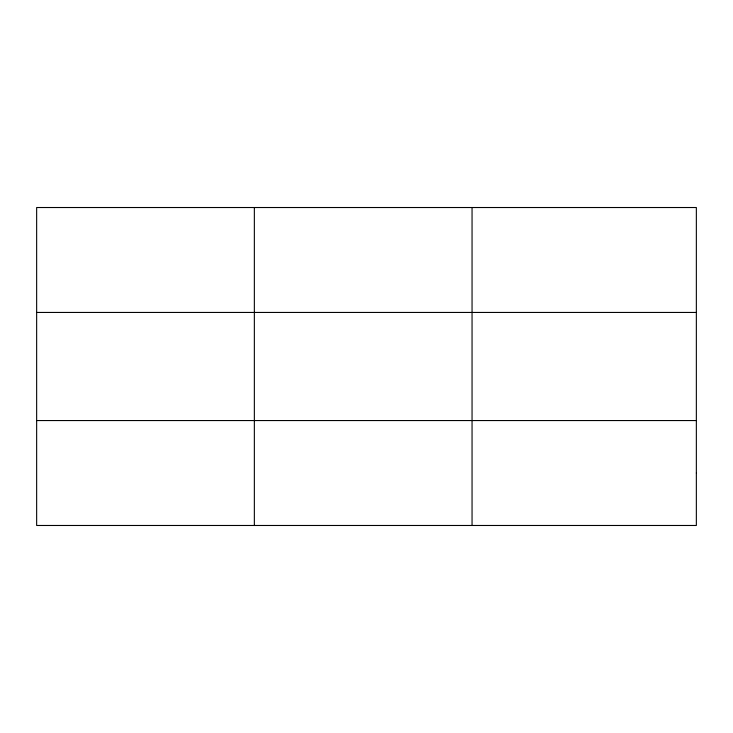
<?xml version="1.0" encoding="UTF-8"?>
<svg xmlns="http://www.w3.org/2000/svg" width="733" height="733" viewBox="0 0 733 733"><rect width="100%" height="100%" fill="white"/><g stroke="black" fill="none" stroke-linecap="round" stroke-linejoin="round"><path stroke-width="1.1" d="M254.351 525.479L254.351 207.521M472.052 525.479L472.052 207.521M36.65 312.45L696.35 312.45M36.65 420.55L696.35 420.55M696.35 473.014L696.35 525.479L36.65 525.479L36.65 207.521L696.35 207.521L696.35 473.014"/></g></svg>
